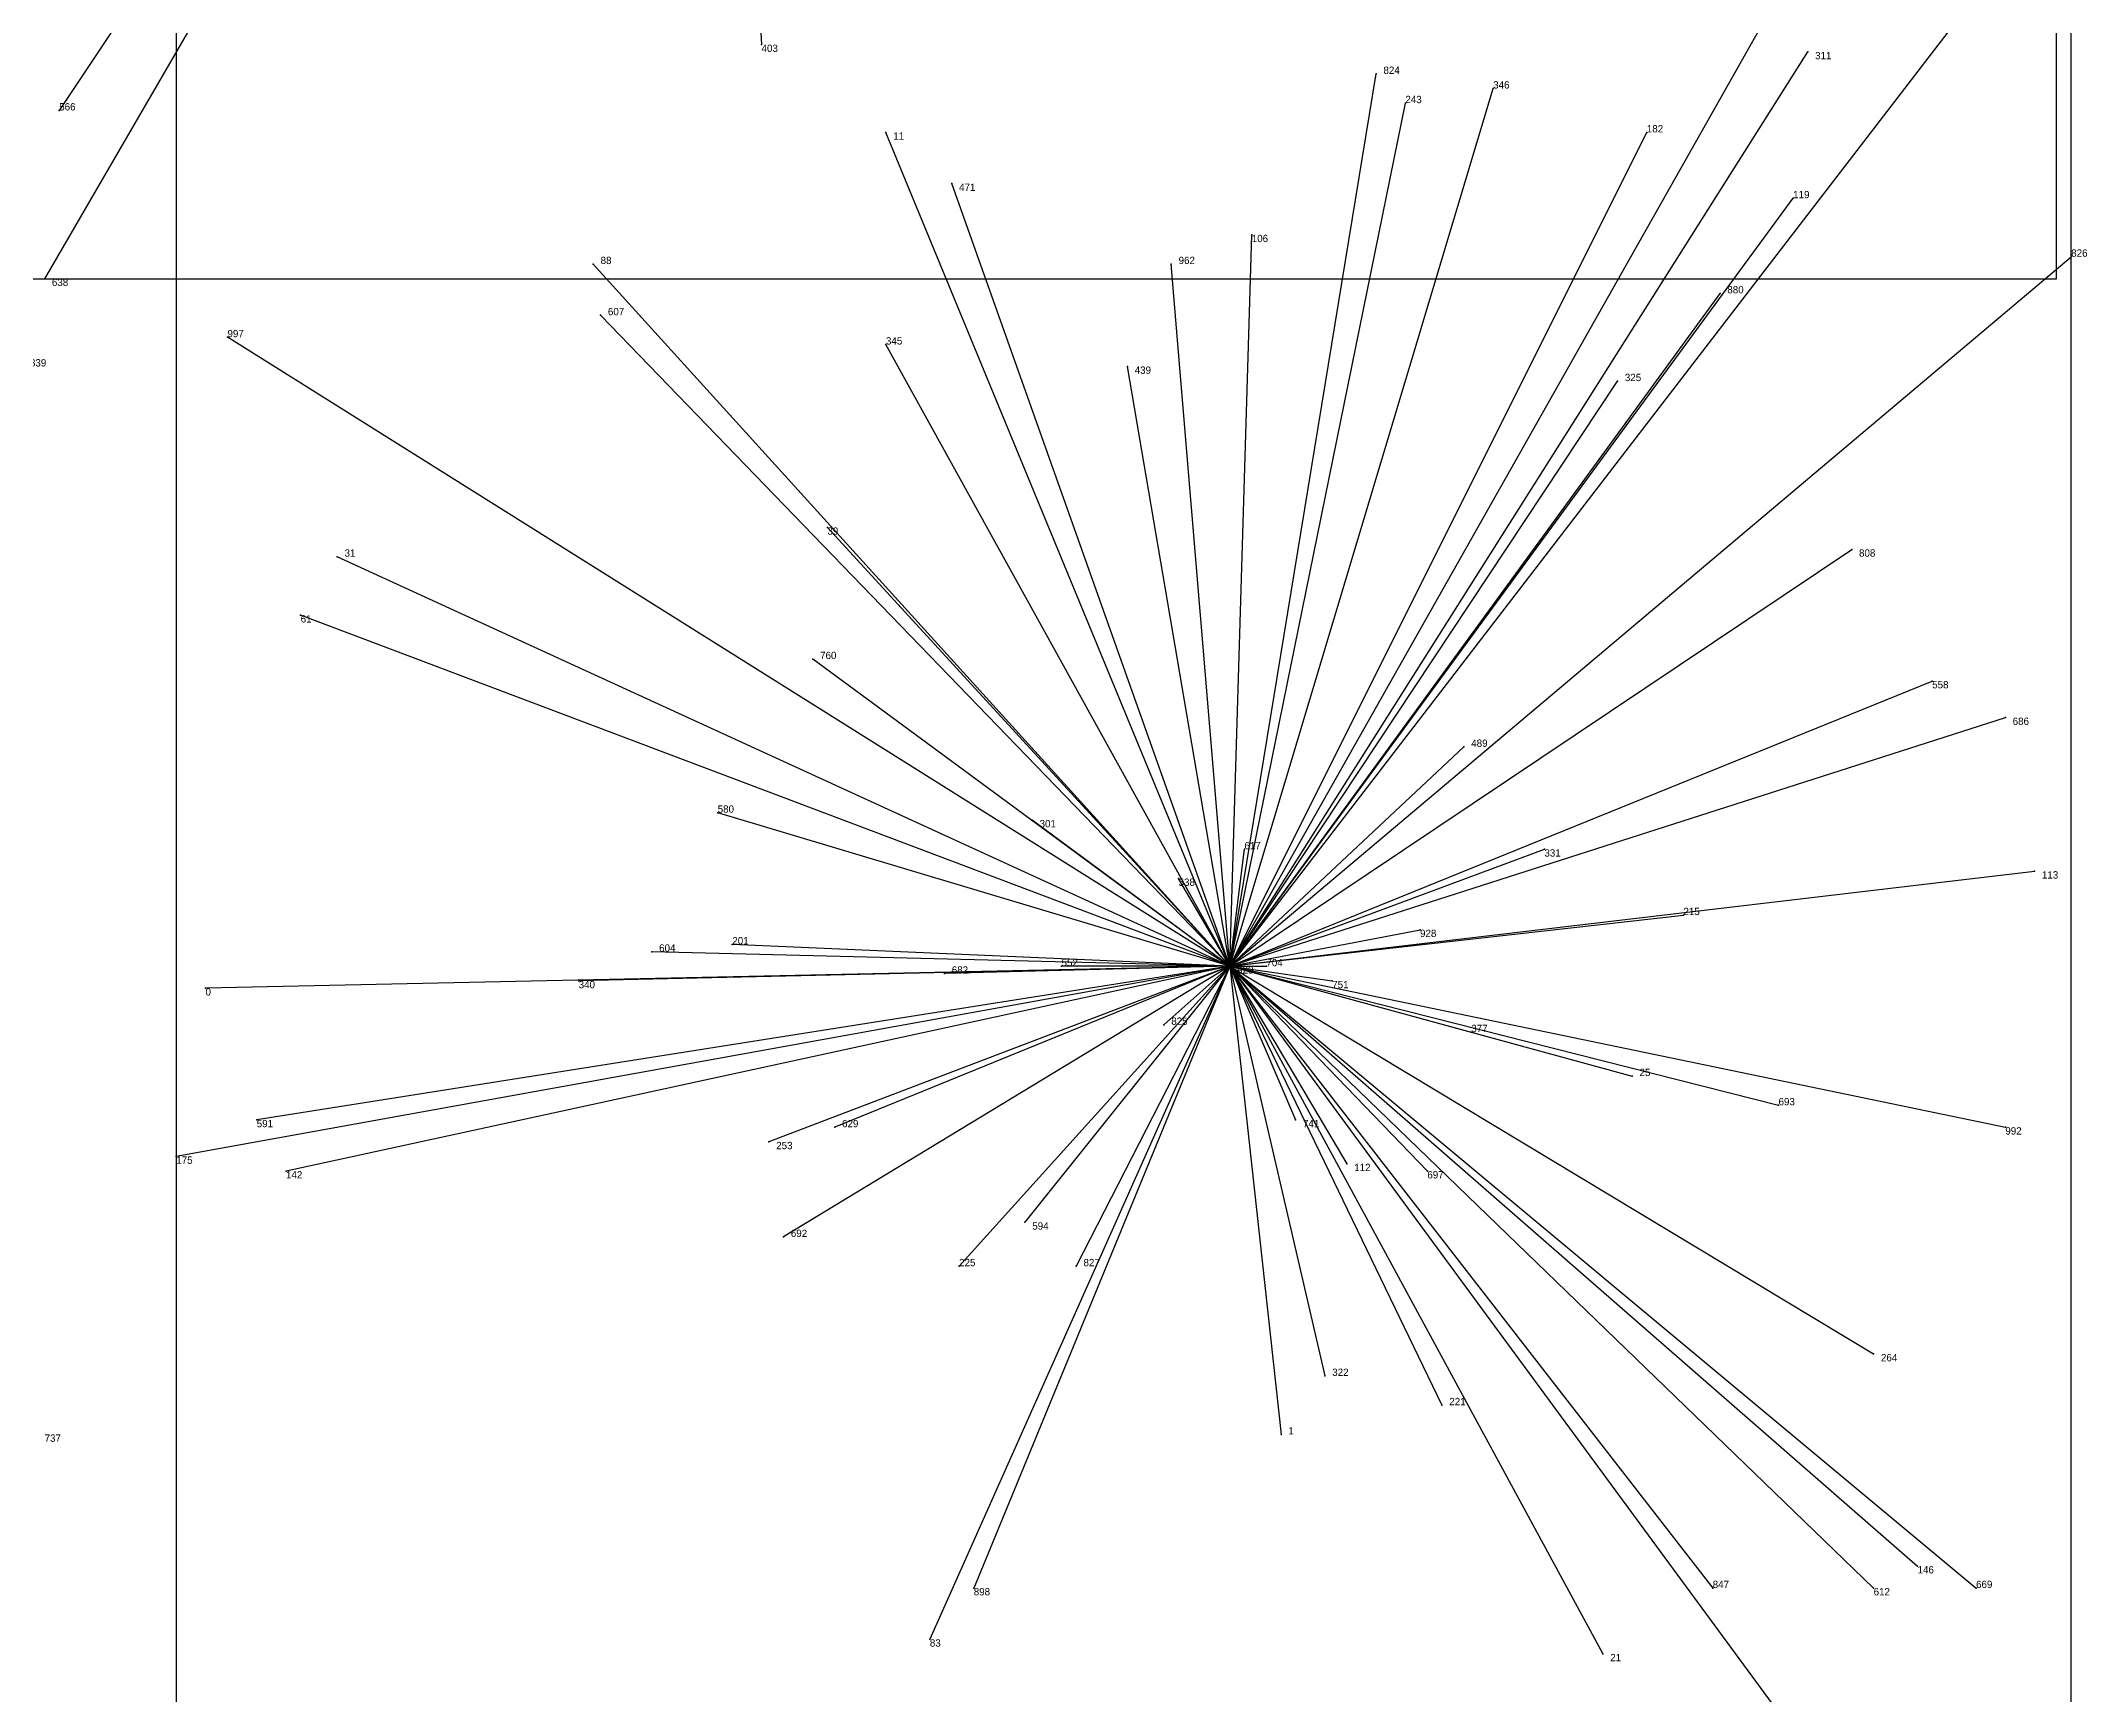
# Model space of a CAD drawing. Extents: x 0 to 1, y 0 to 1.
# Drawn here: x 0.7225 to 1.0022, y 0.2835 to 0.5095 of the extents above; entities that cross this region are included whole.
import ezdxf

# ---------------------------------------------------------------- set-up
doc = ezdxf.new("R2010")
doc.units = 0
for name, color, linetype in [('Clients', 3, 'CONTINUOUS'), ('Facilities', 3, 'CONTINUOUS'), ('Facilities_lines', 3, 'CONTINUOUS'), ('Min_max_boxes', 1, 'CONTINUOUS'), ('Normals', 1, 'CONTINUOUS'), ('Source_points', 5, 'CONTINUOUS'), ('Text', 3, 'CONTINUOUS')]:
    doc.layers.add(name, color=color, linetype=linetype)

msp = doc.modelspace()

# ---------------------------------------------------------------- linework, layer by layer
at = {"layer": 'Clients', "color": 5}
for p in [(0.821, 0.509), (0.964, 0.508), (0.905, 0.505), (0.909, 0.501), (0.921, 0.503), (0.725, 0.5), (0.838, 0.497), (0.942, 0.497), (0.847, 0.49), (0.962, 0.488), (0.888, 0.483), (0.798, 0.479), (0.877, 0.479), (1, 0.48), (0.723, 0.477), (0.952, 0.475), (0.799, 0.472), (0.748, 0.469), (0.838, 0.468), (0.871, 0.465), (0.938, 0.463), (0.83, 0.443), (0.97, 0.44), (0.763, 0.439), (0.758, 0.431), (0.828, 0.425), (0.981, 0.422), (0.991, 0.417), (0.917, 0.413), (0.815, 0.404), (0.858, 0.403), (0.887, 0.399), (0.928, 0.399), (0.878, 0.395), (0.995, 0.396), (0.947, 0.39), (0.817, 0.386), (0.911, 0.388), (0.806, 0.385), (0.796, 0.381), (0.846, 0.382), (0.862, 0.383), (0.89, 0.383), (0.899, 0.381), (0.745, 0.38), (0.876, 0.375), (0.918, 0.374), (0.94, 0.368), (0.96, 0.364), (0.752, 0.362), (0.831, 0.361), (0.894, 0.362), (0.991, 0.361), (0.822, 0.359), (0.741, 0.357), (0.901, 0.356), (0.756, 0.355), (0.912, 0.355), (0.857, 0.348), (0.824, 0.346), (0.848, 0.342), (0.864, 0.342), (0.973, 0.33), (0.898, 0.327), (0.914, 0.323), (0.892, 0.319), (0.979, 0.301), (0.85, 0.298), (0.951, 0.298), (0.973, 0.298), (0.987, 0.298), (0.844, 0.291), (0.936, 0.289)]:
    msp.add_point(p, dxfattribs=at)
at = {"layer": 'Facilities', "color": 3}
msp.add_point((0.885, 0.383), dxfattribs=at)
at = {"layer": 'Facilities_lines', "color": 3}
for p, q in [((0.814, 0.634), (0.723, 0.477)), ((0.814, 0.634), (0.725, 0.5)), ((0.814, 0.634), (0.821, 0.509)), ((0.885, 0.383), (0.976, 0.544)), ((0.885, 0.383), (0.988, 0.517)), ((0.885, 0.383), (0.964, 0.508)), ((0.885, 0.383), (0.905, 0.505)), ((0.885, 0.383), (0.921, 0.503)), ((0.885, 0.383), (0.909, 0.501)), ((0.885, 0.383), (0.838, 0.497)), ((0.885, 0.383), (0.942, 0.497)), ((0.885, 0.383), (0.847, 0.49)), ((0.885, 0.383), (0.962, 0.488)), ((0.885, 0.383), (0.888, 0.483)), ((0.885, 0.383), (0.798, 0.479)), ((0.885, 0.383), (0.877, 0.479)), ((0.885, 0.383), (1, 0.48)), ((0.885, 0.383), (0.952, 0.475)), ((0.885, 0.383), (0.799, 0.472)), ((0.885, 0.383), (0.748, 0.469)), ((0.885, 0.383), (0.838, 0.468)), ((0.885, 0.383), (0.871, 0.465)), ((0.885, 0.383), (0.938, 0.463)), ((0.885, 0.383), (0.83, 0.443)), ((0.885, 0.383), (0.97, 0.44)), ((0.885, 0.383), (0.763, 0.439)), ((0.885, 0.383), (0.758, 0.431)), ((0.885, 0.383), (0.828, 0.425)), ((0.885, 0.383), (0.981, 0.422)), ((0.885, 0.383), (0.991, 0.417)), ((0.885, 0.383), (0.917, 0.413)), ((0.885, 0.383), (0.815, 0.404)), ((0.885, 0.383), (0.858, 0.403)), ((0.885, 0.383), (0.928, 0.399)), ((0.885, 0.383), (0.887, 0.399)), ((0.885, 0.383), (0.878, 0.395)), ((0.885, 0.383), (0.995, 0.396)), ((0.885, 0.383), (0.947, 0.39)), ((0.885, 0.383), (0.817, 0.386)), ((0.885, 0.383), (0.911, 0.388)), ((0.885, 0.383), (0.806, 0.385)), ((0.885, 0.383), (0.741, 0.357)), ((0.885, 0.383), (0.745, 0.38)), ((0.885, 0.383), (0.752, 0.362)), ((0.885, 0.383), (0.756, 0.355)), ((0.885, 0.383), (0.796, 0.381)), ((0.885, 0.383), (0.822, 0.359)), ((0.885, 0.383), (0.824, 0.346)), ((0.885, 0.383), (0.831, 0.361)), ((0.885, 0.383), (0.844, 0.291)), ((0.885, 0.383), (0.846, 0.382)), ((0.885, 0.383), (0.848, 0.342)), ((0.885, 0.383), (0.85, 0.298)), ((0.885, 0.383), (0.857, 0.348)), ((0.885, 0.383), (0.862, 0.383)), ((0.885, 0.383), (0.864, 0.342)), ((0.885, 0.383), (0.876, 0.375)), ((0.885, 0.383), (0.974, 0.262)), ((0.885, 0.383), (0.936, 0.289)), ((0.885, 0.383), (0.892, 0.319)), ((0.885, 0.383), (0.901, 0.356)), ((0.885, 0.383), (0.979, 0.301)), ((0.885, 0.383), (0.914, 0.323)), ((0.885, 0.383), (0.973, 0.33)), ((0.885, 0.383), (0.898, 0.327)), ((0.885, 0.383), (0.918, 0.374)), ((0.885, 0.383), (0.973, 0.298)), ((0.885, 0.383), (0.94, 0.368)), ((0.885, 0.383), (0.987, 0.298)), ((0.885, 0.383), (0.96, 0.364)), ((0.885, 0.383), (0.912, 0.355)), ((0.885, 0.383), (0.894, 0.362)), ((0.885, 0.383), (0.899, 0.381)), ((0.885, 0.383), (0.89, 0.383)), ((0.885, 0.383), (0.951, 0.298)), ((0.885, 0.383), (0.991, 0.361))]:
    msp.add_line(p, q, dxfattribs=at)
at = {"layer": 'Min_max_boxes', "color": 1}
for p, q in [((0.998, 0.477), (0.998, 0.759)), ((0.998, 0.477), (0.998, 0.759)), ((0.741, 0.544), (0.741, 0.262)), ((0.741, 0.544), (0.741, 0.262)), ((1, 0.262), (1, 0.544)), ((1, 0.262), (1, 0.544)), ((0.68, 0.477), (0.998, 0.477)), ((0.68, 0.477), (0.998, 0.477)), ((0.998, 0.477), (0.998, 0.477))]:
    msp.add_line(p, q, dxfattribs=at)
at = {"layer": 'Normals', "color": 1}
for p, q in [((0.821, 0.509), (0.821, 0.509, 0.1)), ((0.964, 0.508), (0.964, 0.508, 0.1)), ((0.905, 0.505), (0.905, 0.505, 0.1)), ((0.909, 0.501), (0.909, 0.501, 0.1)), ((0.921, 0.503), (0.921, 0.503, 0.1)), ((0.725, 0.5), (0.725, 0.5, 0.1)), ((0.838, 0.497), (0.838, 0.497, 0.1)), ((0.942, 0.497), (0.942, 0.497, 0.1)), ((0.847, 0.49), (0.847, 0.49, 0.1)), ((0.962, 0.488), (0.962, 0.488, 0.1)), ((0.888, 0.483), (0.888, 0.483, 0.1)), ((0.798, 0.479), (0.798, 0.479, 0.1)), ((0.877, 0.479), (0.877, 0.479, 0.1)), ((1, 0.48), (1, 0.48, 0.1)), ((0.723, 0.477), (0.723, 0.477, 0.1)), ((0.952, 0.475), (0.952, 0.475, 0.1)), ((0.799, 0.472), (0.799, 0.472, 0.1)), ((0.748, 0.469), (0.748, 0.469, 0.1)), ((0.838, 0.468), (0.838, 0.468, 0.1)), ((0.871, 0.465), (0.871, 0.465, 0.1)), ((0.938, 0.463), (0.938, 0.463, 0.1)), ((0.83, 0.443), (0.83, 0.443, 0.1)), ((0.97, 0.44), (0.97, 0.44, 0.1)), ((0.763, 0.439), (0.763, 0.439, 0.1)), ((0.758, 0.431), (0.758, 0.431, 0.1)), ((0.828, 0.425), (0.828, 0.425, 0.1)), ((0.981, 0.422), (0.981, 0.422, 0.1)), ((0.991, 0.417), (0.991, 0.417, 0.1)), ((0.917, 0.413), (0.917, 0.413, 0.1)), ((0.815, 0.404), (0.815, 0.404, 0.1)), ((0.858, 0.403), (0.858, 0.403, 0.1)), ((0.887, 0.399), (0.887, 0.399, 0.1)), ((0.928, 0.399), (0.928, 0.399, 0.1)), ((0.878, 0.395), (0.878, 0.395, 0.1)), ((0.995, 0.396), (0.995, 0.396, 0.1)), ((0.947, 0.39), (0.947, 0.39, 0.1)), ((0.817, 0.386), (0.817, 0.386, 0.1)), ((0.911, 0.388), (0.911, 0.388, 0.1)), ((0.806, 0.385), (0.806, 0.385, 0.1)), ((0.796, 0.381), (0.796, 0.381, 0.1)), ((0.846, 0.382), (0.846, 0.382, 0.1)), ((0.862, 0.383), (0.862, 0.383, 0.1)), ((0.885, 0.383), (0.885, 0.383, 0.1)), ((0.89, 0.383), (0.89, 0.383, 0.1)), ((0.899, 0.381), (0.899, 0.381, 0.1)), ((0.745, 0.38), (0.745, 0.38, 0.1)), ((0.876, 0.375), (0.876, 0.375, 0.1)), ((0.918, 0.374), (0.918, 0.374, 0.1)), ((0.94, 0.368), (0.94, 0.368, 0.1)), ((0.96, 0.364), (0.96, 0.364, 0.1)), ((0.752, 0.362), (0.752, 0.362, 0.1)), ((0.831, 0.361), (0.831, 0.361, 0.1)), ((0.894, 0.362), (0.894, 0.362, 0.1)), ((0.991, 0.361), (0.991, 0.361, 0.1)), ((0.822, 0.359), (0.822, 0.359, 0.1)), ((0.741, 0.357), (0.741, 0.357, 0.1)), ((0.901, 0.356), (0.901, 0.356, 0.1)), ((0.756, 0.355), (0.756, 0.355, 0.1)), ((0.912, 0.355), (0.912, 0.355, 0.1)), ((0.857, 0.348), (0.857, 0.348, 0.1)), ((0.824, 0.346), (0.824, 0.346, 0.1)), ((0.848, 0.342), (0.848, 0.342, 0.1)), ((0.864, 0.342), (0.864, 0.342, 0.1)), ((0.973, 0.33), (0.973, 0.33, 0.1)), ((0.898, 0.327), (0.898, 0.327, 0.1)), ((0.914, 0.323), (0.914, 0.323, 0.1)), ((0.892, 0.319), (0.892, 0.319, 0.1)), ((0.979, 0.301), (0.979, 0.301, 0.1)), ((0.85, 0.298), (0.85, 0.298, 0.1)), ((0.951, 0.298), (0.951, 0.298, 0.1)), ((0.973, 0.298), (0.973, 0.298, 0.1)), ((0.987, 0.298), (0.987, 0.298, 0.1)), ((0.844, 0.291), (0.844, 0.291, 0.1)), ((0.936, 0.289), (0.936, 0.289, 0.1))]:
    msp.add_line(p, q, dxfattribs=at)
at = {"layer": 'Source_points', "color": 5}
for p in [(0.821, 0.509), (0.964, 0.508), (0.905, 0.505), (0.909, 0.501), (0.921, 0.503), (0.725, 0.5), (0.838, 0.497), (0.942, 0.497), (0.847, 0.49), (0.962, 0.488), (0.888, 0.483), (0.798, 0.479), (0.877, 0.479), (1, 0.48), (0.723, 0.477), (0.952, 0.475), (0.799, 0.472), (0.748, 0.469), (0.838, 0.468), (0.871, 0.465), (0.938, 0.463), (0.83, 0.443), (0.97, 0.44), (0.763, 0.439), (0.758, 0.431), (0.828, 0.425), (0.981, 0.422), (0.991, 0.417), (0.917, 0.413), (0.815, 0.404), (0.858, 0.403), (0.887, 0.399), (0.928, 0.399), (0.878, 0.395), (0.995, 0.396), (0.947, 0.39), (0.817, 0.386), (0.911, 0.388), (0.806, 0.385), (0.796, 0.381), (0.846, 0.382), (0.862, 0.383), (0.885, 0.383), (0.89, 0.383), (0.899, 0.381), (0.745, 0.38), (0.876, 0.375), (0.918, 0.374), (0.94, 0.368), (0.96, 0.364), (0.752, 0.362), (0.831, 0.361), (0.894, 0.362), (0.991, 0.361), (0.822, 0.359), (0.741, 0.357), (0.901, 0.356), (0.756, 0.355), (0.912, 0.355), (0.857, 0.348), (0.824, 0.346), (0.848, 0.342), (0.864, 0.342), (0.973, 0.33), (0.898, 0.327), (0.914, 0.323), (0.892, 0.319), (0.979, 0.301), (0.85, 0.298), (0.951, 0.298), (0.973, 0.298), (0.987, 0.298), (0.844, 0.291), (0.936, 0.289)]:
    msp.add_point(p, dxfattribs=at)

# ---------------------------------------------------------------- texts
at = {"layer": 'Text', "color": 3}
for s, p in [('403', (0.821, 0.508)), ('311', (0.965, 0.507)), ('824', (0.906, 0.505)), ('346', (0.921, 0.503)), ('566', (0.725, 0.5)), ('243', (0.909, 0.501)), ('182', (0.942, 0.497)), ('11', (0.839, 0.496)), ('471', (0.848, 0.489)), ('119', (0.962, 0.488)), ('106', (0.888, 0.482)), ('88', (0.799, 0.479)), ('962', (0.878, 0.479)), ('826', (1, 0.48)), ('638', (0.724, 0.476)), ('880', (0.953, 0.475)), ('607', (0.8, 0.472)), ('997', (0.748, 0.469)), ('345', (0.838, 0.468)), ('839', (0.721, 0.465)), ('439', (0.872, 0.464)), ('325', (0.939, 0.463)), ('39', (0.83, 0.442)), ('31', (0.764, 0.439)), ('808', (0.971, 0.439)), ('61', (0.758, 0.43)), ('760', (0.829, 0.425)), ('558', (0.981, 0.421)), ('686', (0.992, 0.416)), ('489', (0.918, 0.413)), ('580', (0.815, 0.404)), ('301', (0.859, 0.402)), ('617', (0.887, 0.399)), ('331', (0.928, 0.398)), ('538', (0.878, 0.394)), ('113', (0.996, 0.395)), ('215', (0.947, 0.39)), ('604', (0.807, 0.385)), ('201', (0.817, 0.386)), ('928', (0.911, 0.387)), ('552', (0.862, 0.383)), ('704', (0.89, 0.383)), ('340', (0.796, 0.38)), ('682', (0.847, 0.382)), ('929', (0.886, 0.382)), ('751', (0.899, 0.38)), ('0', (0.745, 0.379)), ('825', (0.877, 0.375)), ('377', (0.918, 0.374)), ('25', (0.941, 0.368)), ('693', (0.96, 0.364)), ('591', (0.752, 0.361)), ('629', (0.832, 0.361)), ('741', (0.895, 0.361)), ('992', (0.991, 0.36)), ('253', (0.823, 0.358)), ('175', (0.741, 0.356)), ('112', (0.902, 0.355)), ('142', (0.756, 0.354)), ('697', (0.912, 0.354)), ('692', (0.825, 0.346)), ('594', (0.858, 0.347)), ('225', (0.848, 0.342)), ('827', (0.865, 0.342)), ('264', (0.974, 0.329)), ('322', (0.899, 0.327)), ('221', (0.915, 0.323)), ('737', (0.723, 0.318)), ('1', (0.893, 0.319)), ('146', (0.979, 0.3)), ('898', (0.85, 0.297)), ('847', (0.951, 0.298)), ('612', (0.973, 0.297)), ('669', (0.987, 0.298)), ('83', (0.844, 0.29)), ('21', (0.937, 0.288))]:
    msp.add_text(s, height=0.001, dxfattribs=at).set_placement(p)

doc.saveas('drawing.dxf')
